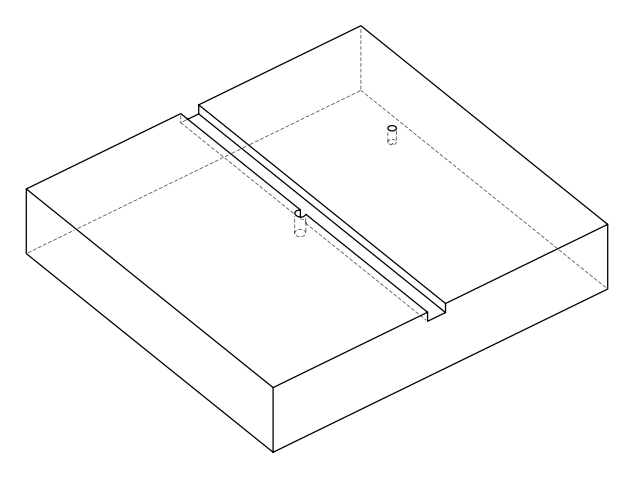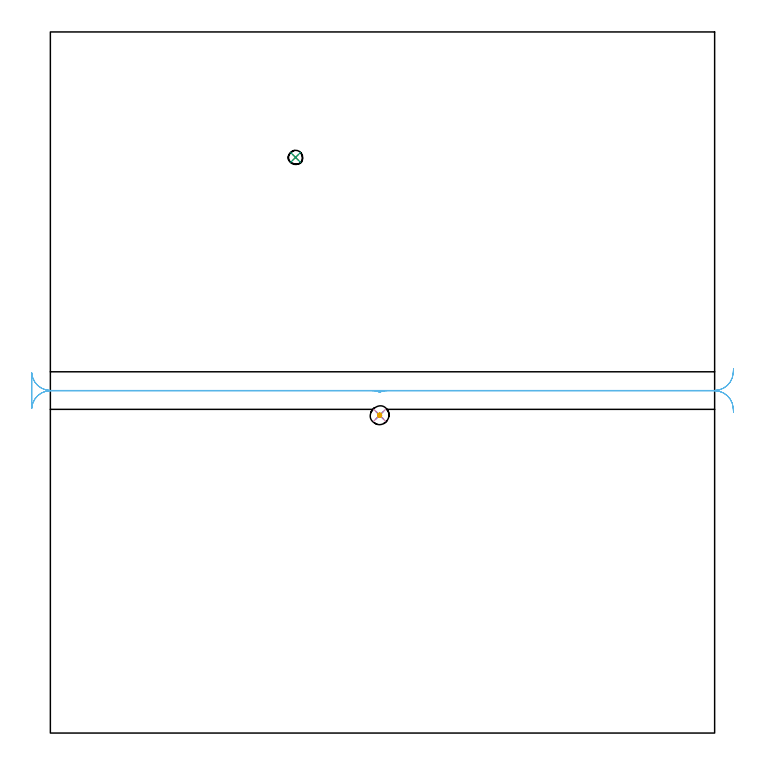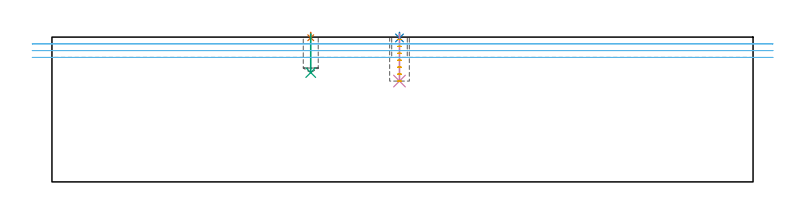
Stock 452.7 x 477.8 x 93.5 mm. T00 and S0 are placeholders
(PLAN: 6 operations, 4 tool changes, 6.8 min)
(1 SPOT_DRILL | STEP1POCKET | NXT0321_9005460120000 | 0.03 min | 1 mm3)
(2 SPOT_DRILL_1 | STEP1POCKET_1 | NXT0321_9005460120000 | 0.03 min | 2 mm3)
(3 DRILL_BLIND_HOLE_INTO_CENTER | STEP1POCKET | UGT0301_492 | 0.1 min | 1539 mm3)
(4 DRILL_BLIND_HOLE_INTO_CENTER_1 | STEP1POCKET_1 | NXT0301_088 | 0.12 min | 2884 mm3)
(5 MILL_ROUGH_BLIND_HOLE_CONTOUR | STEP1POCKET_1 | NXT0201_013 | Spiral | 0.37 min | 705 mm3)
(6 MILL_RECTANGULAR_SLOT | SLOT_RECTANGULAR | UGT0201_109 | Follow Part, ap 6.35, ae 75% | 6.12 min | 151618 mm3)
(TOOL NXT0321_9005460120000 | NC Spot Drill, 142deg, 12mm, Carbide, Uncoated | D12 PA142 FL30 Z2)
(TOOL UGT0301_492 | Carbide Drill 9.7 mm | D9.7 PA118 FL87 Z2)
(TOOL NXT0301_088 | Carbide Drill 11.7mm [860.1-1170-035A1-MM 2214] | D11.7 PA140 FL55 Z2)
(TOOL NXT0201_013 | ENDMILL 10mm | D10 FL30 Z4)
(TOOL UGT0201_109 | End Mill 25.4 mm | D25.4 FL25 Z2)
(OP 1 SPOT_DRILL)
G17 G21 G94 G90
T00 M6
G54
G17 G0 G90 X167.1 Y392.3 S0 M3
G43 Z103.5 H0
G94 G81 G98 Z93.083 F250. R96.5
G80
M5
M2
(OP 2 SPOT_DRILL_1)
G17 G21 G94 G90
T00 M6
G54
G17 G0 G90 X224.4 Y216.6 S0 M3
G43 Z103.5 H0
G94 G81 G98 Z92.953 F250. R96.5
G80
M5
M2
(OP 3 DRILL_BLIND_HOLE_INTO_CENTER)
G17 G21 G94 G90
T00 M6
G54
G17 G0 G90 X167.1 Y392.3 S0 M3
G43 Z103.5 H0
G94 G81 G98 Z70.6 F250. R95.5
G80
M5
M2
(OP 4 DRILL_BLIND_HOLE_INTO_CENTER_1)
G17 G21 G94 G90
T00 M6
G54
G17 G0 G90 X224.4 Y216.6 S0 M3
G43 Z103.5 H1
G94 G81 G98 Z65.1 F250. R95.5
G80
M5
M2
(OP 5 MILL_ROUGH_BLIND_HOLE_CONTOUR)
G17 G21 G94 G90
T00 M6
G54
G17 G0 G90 X224.4 Y216.6 S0 M3
G43 Z103.5 H0
Z92.014
G94 G3 X225.033 Y217.317 R0.638 F250.
X224.231 Y217.939 R0.717
X223.061 Y216.431 R1.35
X224.231 Y217.939 R-1.35
X223.646 Y217.185 R0.675
X224.4 Y216.6 R0.675
G0 Z87.529
G3 X225.033 Y217.317 R0.638
X224.231 Y217.939 R0.717
X223.061 Y216.431 R1.35
X224.231 Y217.939 R-1.35
X223.646 Y217.185 R0.675
X224.4 Y216.6 R0.675
G0 Z83.043
G3 X225.033 Y217.317 R0.638
X224.231 Y217.939 R0.717
X223.061 Y216.431 R1.35
X224.231 Y217.939 R-1.35
X223.646 Y217.185 R0.675
X224.4 Y216.6 R0.675
G0 Z78.557
G3 X225.033 Y217.317 R0.638
X224.231 Y217.939 R0.717
X223.061 Y216.431 R1.35
X224.231 Y217.939 R-1.35
X223.646 Y217.185 R0.675
X224.4 Y216.6 R0.675
G0 Z74.071
G3 X225.033 Y217.317 R0.638
X224.231 Y217.939 R0.717
X223.061 Y216.431 R1.35
X224.231 Y217.939 R-1.35
X223.646 Y217.185 R0.675
X224.4 Y216.6 R0.675
G0 Z69.586
G3 X225.033 Y217.317 R0.638
X224.231 Y217.939 R0.717
X223.061 Y216.431 R1.35
X224.231 Y217.939 R-1.35
X223.646 Y217.185 R0.675
X224.4 Y216.6 R0.675
G0 Z65.1
G3 X225.033 Y217.317 R0.638
X224.231 Y217.939 R0.717
X223.061 Y216.431 R1.35
X224.231 Y217.939 R-1.35
X223.646 Y217.185 R0.675
X224.4 Y216.6 R0.675
G0 Z103.5
M5
M2
(OP 6 MILL_RECTANGULAR_SLOT)
G17 G21 G94 G90
T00 M6
G54
G17 G0 G90 X465.576 Y248.32 S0 M3
G43 Z103.5 H0
Z89.133
G94 G1 X465.37 Y245.327 F250.
G2 X452.7 Y233.5 R12.7 F500.
G1 X0.
G2 X-12.67 Y245.328 R12.7
G1 X-12.7
Y221.472
X-12.67
G2 X0. Y233.3 R12.7
G1 X219.468
G2 X224.4 Y232.303 R12.7
X229.332 Y233.3 R12.7
G1 X452.7
G2 X465.37 Y221.473 R12.7
G1 X465.576 Y218.48 F250.
G0 Y248.32 Z84.767
G1 X465.37 Y245.327
G2 X452.7 Y233.5 R12.7 F500.
G1 X0.
G2 X-12.67 Y245.328 R12.7
G1 X-12.7
Y221.472
X-12.67
G2 X0. Y233.3 R12.7
G1 X219.468
G2 X224.4 Y232.303 R12.7
X229.332 Y233.3 R12.7
G1 X452.7
G2 X465.37 Y221.473 R12.7
G1 X465.576 Y218.48 F250.
G0 Y248.32 Z80.4
G1 X465.37 Y245.327
G2 X452.7 Y233.5 R12.7 F500.
G1 X0.
G2 X-12.67 Y245.328 R12.7
G1 X-12.7
Y221.472
X-12.67
G2 X0. Y233.3 R12.7
G1 X219.468
G2 X224.4 Y232.303 R12.7
X229.332 Y233.3 R12.7
G1 X452.7
G2 X465.37 Y221.473 R12.7
G1 X465.576 Y218.48 F250.
G0 Z103.5
M5
M2
